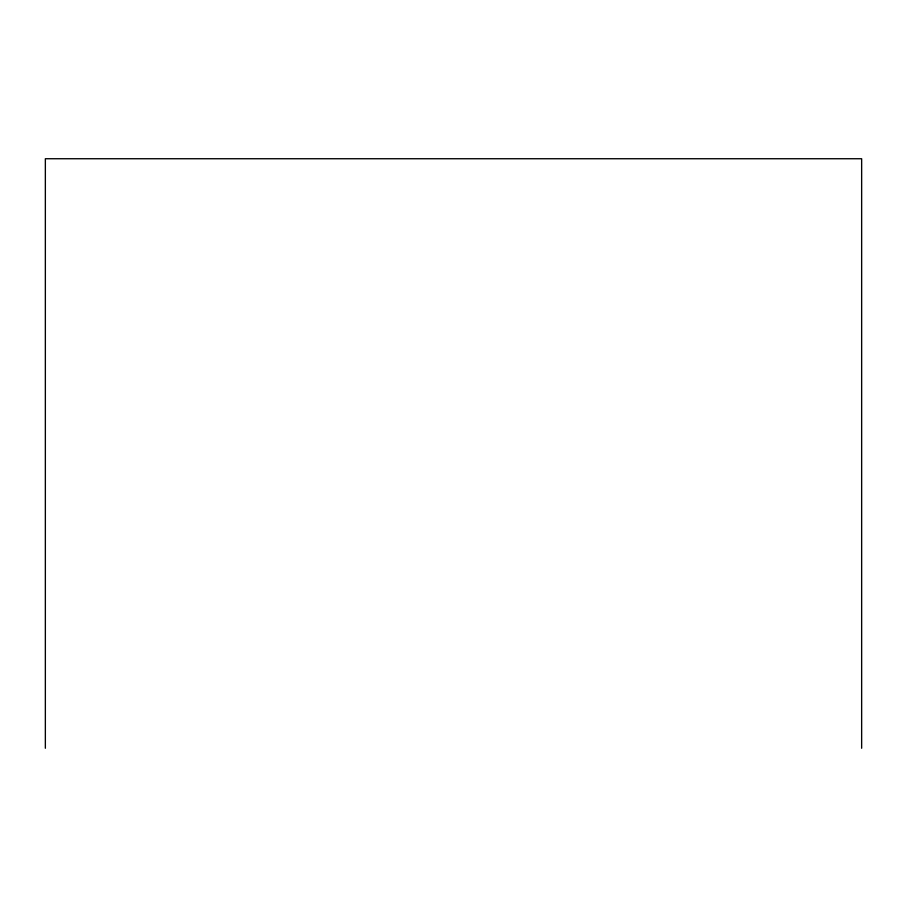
<?xml version="1.0" encoding="UTF-8"?>
<svg xmlns="http://www.w3.org/2000/svg" width="907" height="907" viewBox="0 0 907 907"><rect width="100%" height="100%" fill="white"/><g stroke="black" fill="none" stroke-linecap="round" stroke-linejoin="round"><path stroke-width="1.36" d="M861.65 748.264L861.65 158.736L45.35 158.736L45.35 748.264"/></g></svg>
